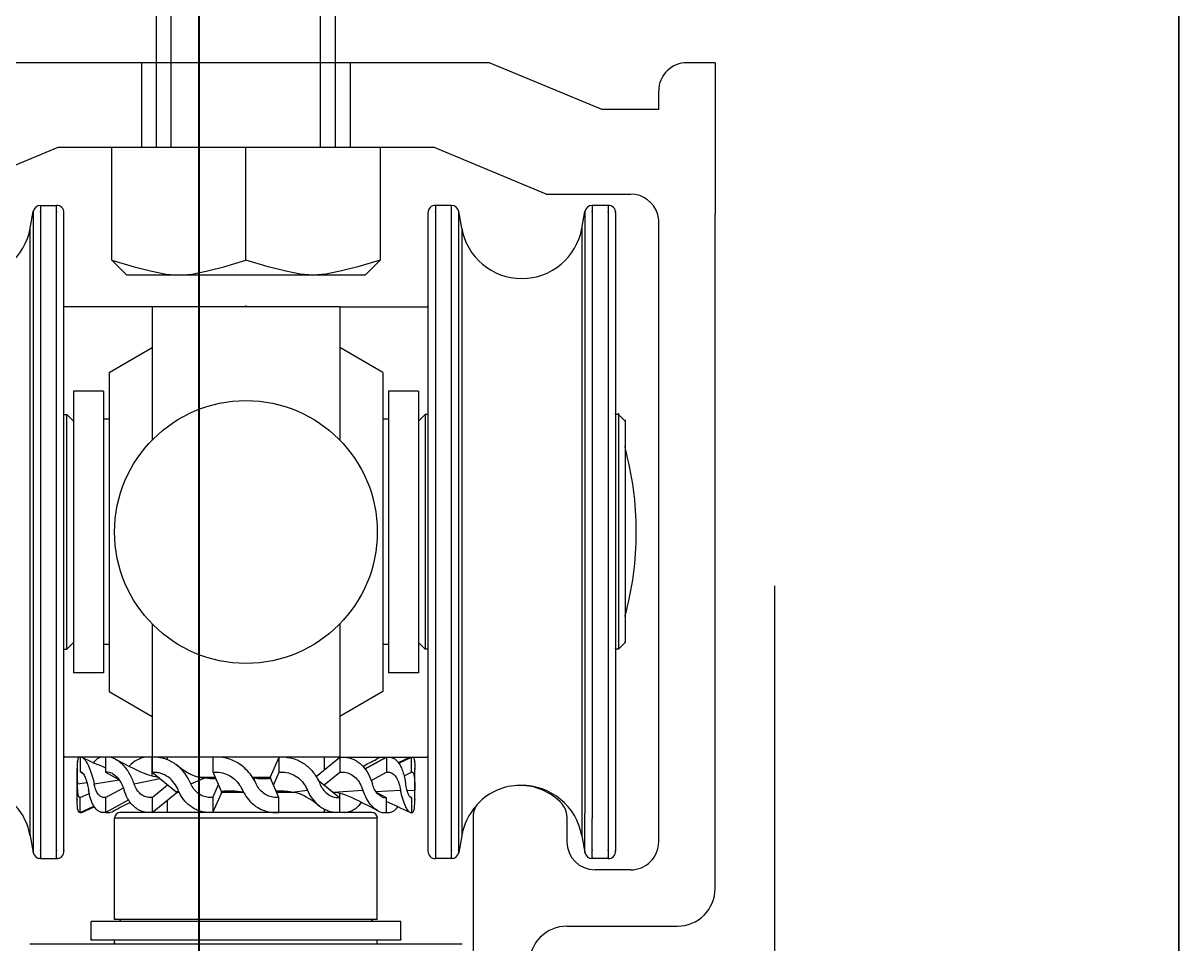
# Model space of a CAD drawing. Header units: millimetres. Extents: x 54215 to 67697, y 23496 to 56611.
# Drawn here: x 59077.95 to 59084.1, y 28725.1 to 28730 of the extents above; entities that cross this region are included whole.
import ezdxf

# ---------------------------------------------------------------- set-up
doc = ezdxf.new("R2010")
doc.units = ezdxf.units.MM
doc.linetypes.add('DASHED', pattern=[19.05, 12.7, -6.35])
doc.layers.add('- 0.25', color=43, linetype='Continuous', lineweight=25)
doc.layers.add('taş', color=253, linetype='Continuous', lineweight=40)
doc.layers.add('LEGNO', color=3, linetype='Continuous')

msp = doc.modelspace()

# ---------------------------------------------------------------- linework, layer by layer
at = {"layer": '- 0.25'}
msp.add_line((59084.104, 28733.2154), (59084.104, 28616.3788), dxfattribs=at)
msp.add_line((59084.104, 28733.2154), (59084.104, 28616.3788), dxfattribs=at)
for p, q in [((59084.104, 28616.3788), (59084.104, 28794.7154)), ((59081.9521, 28724.0094), (59081.9521, 28727.0094))]:
    msp.add_line(p, q)
at = {"layer": 'LEGNO', "linetype": 'DASHED'}
for p, q in [((59078.7394, 28729.3449), (59078.7394, 28735.1039)), ((59079.5344, 28729.3449), (59079.5344, 28735.1039)), ((59078.6606, 28729.3449), (59078.6606, 28735.0251)), ((59079.6131, 28729.3449), (59079.6131, 28735.0251))]:
    msp.add_line(p, q, dxfattribs=at)
at = {"layer": 'LEGNO'}
for p, q in [((59080.4357, 28729.7945), (59077.8381, 28729.7945)), ((59078.5813, 28729.7945), (59078.5813, 28729.3449)), ((59079.6925, 28729.7945), (59079.6925, 28729.3449)), ((59080.4357, 28729.7945), (59081.0351, 28729.5447)), ((59081.6346, 28729.7945), (59081.4847, 28729.7945)), ((59081.6346, 28729.7945), (59081.6346, 28728.9866)), ((59081.3348, 28729.5447), (59081.3348, 28729.6446)), ((59081.3348, 28729.5447), (59081.0351, 28729.5447)), ((59077.5384, 28729.0951), (59078.1378, 28729.3449)), ((59078.1378, 28729.3449), (59080.136, 28729.3449)), ((59079.1369, 28728.7429), (59079.1369, 28729.3449)), ((59080.7354, 28729.0951), (59080.136, 28729.3449)), ((59080.7354, 28729.0951), (59081.185, 28729.0951)), ((59078.043, 28729.0352), (59078.043, 28728.9866)), ((59078.043, 28729.0352), (59078.1278, 28729.0352)), ((59078.1278, 28728.9866), (59078.1278, 28729.0352)), ((59080.1459, 28729.0352), (59080.1459, 28728.9865)), ((59080.2308, 28729.0352), (59080.1459, 28729.0352)), ((59080.2308, 28728.9865), (59080.2308, 28729.0352)), ((59080.9802, 28729.0352), (59080.9802, 28728.9865)), ((59081.0651, 28729.0352), (59080.9802, 28729.0352)), ((59081.0651, 28729.0352), (59081.0651, 28728.9865)), ((59077.988, 28728.9137), (59078.0036, 28729.0022)), ((59078.0036, 28729.0022), (59078.0036, 28728.9865)), ((59078.0036, 28728.9866), (59078.0036, 28728.1025)), ((59078.043, 28728.9866), (59078.043, 28728.1181)), ((59078.1278, 28728.1181), (59078.1278, 28728.9866)), ((59078.1678, 28728.9866), (59078.1678, 28728.9952)), ((59078.1678, 28728.0993), (59078.1678, 28728.9866)), ((59080.106, 28728.9952), (59080.106, 28728.9866)), ((59080.106, 28728.9866), (59080.106, 28725.8063)), ((59080.1459, 28728.9866), (59080.1459, 28725.7713)), ((59080.2308, 28725.7713), (59080.2308, 28728.9866)), ((59080.2702, 28728.9865), (59080.2702, 28729.0022)), ((59080.2858, 28728.9139), (59080.2702, 28729.0022)), ((59080.2702, 28725.8002), (59080.2702, 28728.9866)), ((59080.9249, 28728.9115), (59080.9409, 28729.0022)), ((59080.9409, 28729.0022), (59080.9409, 28728.9865)), ((59080.9409, 28728.9866), (59080.9409, 28725.8002)), ((59080.9802, 28728.9866), (59080.9802, 28725.7713)), ((59081.0651, 28728.9866), (59081.0651, 28725.7713)), ((59081.1051, 28728.9952), (59081.1051, 28728.9866)), ((59081.1051, 28728.9866), (59081.1051, 28725.8063)), ((59081.6346, 28725.3986), (59081.6346, 28728.9866)), ((59077.988, 28728.0608), (59077.988, 28728.9139)), ((59080.2858, 28728.9139), (59080.2858, 28725.8777)), ((59080.9253, 28728.9139), (59080.9253, 28725.8777)), ((59081.3348, 28725.6484), (59081.3348, 28728.9453)), ((59078.1678, 28728.0473), (59078.1678, 28728.8853)), ((59081.1051, 28728.8853), (59081.1051, 28725.9028)), ((59078.6374, 28728.4957), (59078.1678, 28728.4957)), ((59079.6364, 28728.4957), (59078.6374, 28728.4957)), ((59078.6374, 28728.4957), (59078.6374, 28727.7863)), ((59079.6364, 28728.4957), (59080.106, 28728.4957)), ((59079.6364, 28728.4957), (59079.6364, 28727.7863)), ((59078.4076, 28728.146), (59078.6374, 28728.2787)), ((59079.8662, 28728.146), (59079.6364, 28728.2787)), ((59078.0036, 28728.1025), (59078.0036, 28725.5915)), ((59078.043, 28728.1181), (59078.043, 28725.5584)), ((59078.1278, 28725.5584), (59078.1278, 28728.1181)), ((59078.1678, 28725.5984), (59078.1678, 28728.0993)), ((59078.4076, 28728.146), (59078.4076, 28727.2968)), ((59079.8662, 28728.146), (59079.8662, 28727.2968)), ((59077.988, 28725.6798), (59077.988, 28728.0608)), ((59078.1678, 28725.7083), (59078.1678, 28728.0473)), ((59078.2178, 28728.0461), (59078.2178, 28727.2968)), ((59078.3776, 28728.0461), (59078.2178, 28728.0461)), ((59078.3776, 28728.0461), (59078.3776, 28727.2968)), ((59079.8962, 28728.0461), (59079.8962, 28727.2968)), ((59080.056, 28728.0461), (59079.8962, 28728.0461)), ((59080.056, 28728.0461), (59080.056, 28727.2968)), ((59078.1678, 28727.9212), (59078.1824, 28727.9212)), ((59078.1824, 28727.5918), (59078.1824, 28727.9212)), ((59078.2178, 28727.8859), (59078.1824, 28727.9212)), ((59080.056, 28727.8859), (59080.0914, 28727.9212)), ((59080.0914, 28727.9212), (59080.0914, 28726.7488)), ((59080.106, 28727.9212), (59080.0914, 28727.9212)), ((59081.1197, 28727.9212), (59081.1051, 28727.9212)), ((59081.1197, 28727.9212), (59081.1051, 28727.9212)), ((59081.155, 28727.8859), (59081.1197, 28727.9212)), ((59081.1197, 28727.9212), (59081.1197, 28726.7488)), ((59081.155, 28727.8859), (59081.1197, 28727.9212)), ((59078.3776, 28727.8963), (59078.3776, 28726.7708)), ((59078.4076, 28727.8963), (59078.3776, 28727.8963)), ((59079.8962, 28727.8963), (59079.8662, 28727.8963)), ((59080.056, 28727.8859), (59080.056, 28726.7798)), ((59081.155, 28727.8859), (59081.155, 28726.7798)), ((59081.155, 28727.7464), (59081.155, 28726.9023)), ((59078.1824, 28726.6724), (59078.1824, 28727.5918)), ((59078.2178, 28727.2968), (59078.2178, 28726.5475)), ((59078.3776, 28727.2968), (59078.3776, 28726.5475)), ((59078.4076, 28727.2968), (59078.4076, 28726.4476)), ((59079.8662, 28727.2968), (59079.8662, 28726.4476)), ((59079.8962, 28727.2968), (59079.8962, 28726.5475)), ((59080.056, 28727.2968), (59080.056, 28726.5475)), ((59081.155, 28726.9023), (59081.155, 28726.8472)), ((59078.6374, 28726.8074), (59078.6374, 28726.0979)), ((59079.6364, 28726.8074), (59079.6364, 28726.0979)), ((59078.3776, 28726.7708), (59078.3776, 28726.6974)), ((59080.056, 28726.7798), (59080.056, 28726.7077)), ((59080.0914, 28726.7488), (59080.0914, 28726.6724)), ((59081.1197, 28726.7488), (59081.1197, 28726.6724)), ((59081.155, 28726.7798), (59081.155, 28726.7077)), ((59078.2178, 28726.7077), (59078.1824, 28726.6724)), ((59078.4076, 28726.6974), (59078.3776, 28726.6974)), ((59079.8962, 28726.6974), (59079.8662, 28726.6974)), ((59080.056, 28726.7077), (59080.0914, 28726.6724)), ((59081.155, 28726.7077), (59081.1197, 28726.6724)), ((59078.1678, 28726.6724), (59078.1824, 28726.6724)), ((59080.106, 28726.6724), (59080.0914, 28726.6724)), ((59081.1197, 28726.6724), (59081.1051, 28726.6724)), ((59078.3776, 28726.5475), (59078.2178, 28726.5475)), ((59080.056, 28726.5475), (59079.8962, 28726.5475)), ((59078.4076, 28726.4476), (59078.6374, 28726.315)), ((59079.8662, 28726.4476), (59079.6364, 28726.315)), ((59078.6374, 28726.0979), (59078.1678, 28726.0979)), ((59078.2548, 28726.0979), (59078.2552, 28726.0978)), ((59078.2552, 28726.018), (59078.2552, 28726.0979)), ((59078.2636, 28726.098), (59078.2647, 28726.0975)), ((59078.3887, 28726.0979), (59078.3898, 28726.0974)), ((59078.3898, 28726.0979), (59078.3898, 28726.018)), ((59078.6366, 28726.0979), (59078.6374, 28726.0973)), ((59079.6364, 28726.0979), (59078.6374, 28726.0979)), ((59078.6374, 28725.9985), (59078.6374, 28726.0979)), ((59078.6381, 28726.0979), (59078.6381, 28726.018)), ((59078.7185, 28726.0857), (59078.7185, 28726.0979)), ((59078.9624, 28726.018), (59078.9624, 28726.0979)), ((59079.2663, 28725.9909), (59079.3132, 28726.0979)), ((59079.3132, 28726.018), (59079.3132, 28726.0979)), ((59079.5104, 28725.9953), (59079.6372, 28726.0979)), ((59079.5553, 28726.0317), (59079.5553, 28726.0979)), ((59079.6364, 28726.0979), (59080.106, 28726.0979)), ((59079.6372, 28726.0979), (59079.6372, 28726.018)), ((59079.7705, 28726.0362), (59079.884, 28726.0979)), ((59079.7707, 28726.036), (59079.885, 28726.0979)), ((59079.884, 28726.0979), (59079.884, 28726.0974)), ((59079.885, 28726.0979), (59079.885, 28726.018)), ((59079.9481, 28726.0697), (59080.0091, 28726.0975)), ((59079.9504, 28726.0665), (59080.0186, 28726.0979)), ((59079.9505, 28726.0664), (59080.019, 28726.0979)), ((59080.0091, 28726.0975), (59080.0101, 28726.098)), ((59080.019, 28726.018), (59080.019, 28726.0979)), ((59078.2377, 28725.8901), (59078.2377, 28726.0335)), ((59078.2552, 28726.018), (59078.2687, 28726.0118)), ((59078.3898, 28726.018), (59078.46, 28725.9799)), ((59078.6381, 28726.018), (59078.7632, 28725.9159)), ((59079.0059, 28725.9159), (59078.9624, 28726.018)), ((59079.2833, 28725.9497), (59079.3132, 28726.018)), ((59079.5539, 28725.9506), (59079.6372, 28726.018)), ((59079.8039, 28725.9741), (59079.885, 28726.018)), ((59079.9784, 28725.9993), (59080.019, 28726.018)), ((59080.0361, 28725.8901), (59080.0361, 28726.0335)), ((59078.2394, 28725.956), (59078.2904, 28725.9632)), ((59078.3285, 28725.956), (59078.4621, 28725.9769)), ((59078.5407, 28725.956), (59078.6784, 28725.9852)), ((59078.6366, 28725.8839), (59078.7199, 28725.9513)), ((59078.8436, 28725.956), (59078.9175, 28725.9878)), ((59078.8961, 28725.9909), (59078.9175, 28725.9878)), ((59078.974, 28725.9909), (59078.8961, 28725.9909)), ((59078.9605, 28725.8839), (59078.9905, 28725.9522)), ((59079.2685, 28725.9909), (59079.1719, 28725.9909)), ((59079.1736, 28725.9883), (59079.1777, 28725.9878)), ((59079.1912, 28725.956), (59079.1777, 28725.9878)), ((59079.1912, 28725.956), (59079.1902, 28725.9581)), ((59079.3114, 28725.8839), (59079.2679, 28725.986)), ((59079.2685, 28725.9845), (59079.2685, 28725.9909)), ((59079.5203, 28725.978), (59079.6356, 28725.8839)), ((59078.2548, 28725.8839), (59078.3025, 28725.9058)), ((59078.2548, 28725.804), (59078.2548, 28725.8839)), ((59078.3887, 28725.8839), (59078.4839, 28725.9354)), ((59078.3887, 28725.8839), (59078.3887, 28725.804)), ((59078.6366, 28725.804), (59078.7688, 28725.911)), ((59078.6366, 28725.8839), (59078.6366, 28725.804)), ((59078.7627, 28725.9164), (59078.7627, 28725.911)), ((59078.7812, 28725.911), (59078.7627, 28725.911)), ((59078.7632, 28725.9159), (59078.7782, 28725.9173)), ((59078.9605, 28725.804), (59079.0075, 28725.911)), ((59078.9605, 28725.8839), (59078.9605, 28725.804)), ((59079.0053, 28725.9174), (59079.0053, 28725.911)), ((59079.1242, 28725.911), (59079.0053, 28725.911)), ((59079.123, 28725.9121), (59079.1184, 28725.9229)), ((59079.123, 28725.9121), (59079.1237, 28725.912)), ((59079.3886, 28725.911), (59079.2998, 28725.911)), ((59079.3114, 28725.804), (59079.3114, 28725.8839)), ((59079.3816, 28725.9121), (59079.4639, 28725.9229)), ((59079.3816, 28725.9121), (59079.3886, 28725.911)), ((59079.6005, 28725.9126), (59079.6029, 28725.9121)), ((59079.6083, 28725.911), (59079.6025, 28725.911)), ((59079.6029, 28725.9121), (59079.7595, 28725.9229)), ((59079.6029, 28725.9121), (59079.6083, 28725.911)), ((59079.6356, 28725.8839), (59079.6356, 28725.804)), ((59079.6364, 28725.804), (59079.6364, 28725.9052)), ((59079.8285, 28725.916), (59079.9604, 28725.9229)), ((59079.8308, 28725.9128), (59079.884, 28725.8839)), ((59079.884, 28725.8839), (59079.884, 28725.804)), ((59079.9943, 28725.9209), (59080.0359, 28725.9229)), ((59080.0085, 28725.8885), (59080.0186, 28725.8839)), ((59080.0186, 28725.8839), (59080.0186, 28725.804)), ((59080.0361, 28725.8901), (59080.0359, 28725.9229)), ((59081.1051, 28725.9028), (59081.1051, 28725.7083)), ((59078.2548, 28725.804), (59078.3274, 28725.8374)), ((59078.2552, 28725.804), (59078.3275, 28725.8373)), ((59078.2631, 28725.8043), (59078.3293, 28725.8345)), ((59078.3887, 28725.804), (59078.5118, 28725.8706)), ((59078.3898, 28725.804), (59078.5119, 28725.8704)), ((59078.7185, 28725.804), (59078.7185, 28725.8702)), ((59079.5553, 28725.804), (59079.5553, 28725.8199)), ((59080.2858, 28725.8777), (59080.2858, 28725.6798)), ((59080.9253, 28725.8777), (59080.9253, 28725.6798)), ((59079.4722, 28725.774), (59078.4375, 28725.774)), ((59078.4375, 28725.2345), (59078.4375, 28725.774)), ((59079.4578, 28725.804), (59078.4675, 28725.804)), ((59079.8063, 28725.804), (59079.4578, 28725.804)), ((59079.8362, 28725.774), (59079.4722, 28725.774)), ((59079.6364, 28725.8046), (59079.6372, 28725.804)), ((59079.8362, 28725.2345), (59079.8362, 28725.774)), ((59079.884, 28725.8045), (59079.885, 28725.804)), ((59080.0186, 28725.8041), (59080.019, 28725.804)), ((59080.106, 28725.8063), (59080.106, 28725.5984)), ((59080.1459, 28725.7713), (59080.1459, 28725.5584)), ((59080.2308, 28725.5584), (59080.2308, 28725.7713)), ((59080.2702, 28725.5915), (59080.2702, 28725.8002)), ((59080.3458, 28725.783), (59080.3458, 28724.5347)), ((59080.8453, 28725.783), (59080.8453, 28725.6484)), ((59080.9409, 28725.5915), (59080.9409, 28725.8002)), ((59080.9802, 28725.5584), (59080.9802, 28725.7713)), ((59081.0651, 28725.7713), (59081.0651, 28725.5584)), ((59081.1051, 28725.8063), (59081.1051, 28725.5984)), ((59077.988, 28725.6798), (59078.0036, 28725.5915)), ((59080.2858, 28725.6798), (59080.2702, 28725.5915)), ((59080.2858, 28725.6798), (59080.2702, 28725.5915)), ((59080.9253, 28725.6798), (59080.9409, 28725.5915)), ((59078.043, 28725.5584), (59078.1278, 28725.5584)), ((59080.2308, 28725.5584), (59080.1459, 28725.5584)), ((59081.0651, 28725.5584), (59080.9802, 28725.5584)), ((59081.185, 28725.4985), (59080.9952, 28725.4985)), ((59079.9611, 28725.2245), (59078.3127, 28725.2245)), ((59078.3127, 28725.1246), (59078.3127, 28725.2245)), ((59079.4722, 28725.2345), (59078.4375, 28725.2345)), ((59078.4675, 28725.2245), (59078.4675, 28725.2345)), ((59079.8362, 28725.2345), (59079.4722, 28725.2345)), ((59079.8063, 28725.2245), (59079.8063, 28725.2345)), ((59079.9611, 28725.1246), (59079.9611, 28725.2245)), ((59080.8453, 28725.1988), (59081.4347, 28725.1988)), ((59077.9856, 28725.1046), (59080.2882, 28725.1046)), ((59079.9611, 28725.1246), (59078.3127, 28725.1246)), ((59079.4722, 28725.1246), (59078.4375, 28725.1246)), ((59078.4375, 28725.1046), (59078.4375, 28725.1246)), ((59079.8362, 28725.1246), (59079.4722, 28725.1246)), ((59079.8362, 28725.1046), (59079.8362, 28725.1246))]:
    msp.add_line(p, q, dxfattribs=at)
msp.add_lwpolyline([(59079.7719, 28728.6642), (59078.5019, 28728.6642), (59078.4232, 28728.7429), (59078.4232, 28729.3449), (59079.8506, 28729.3449), (59079.8506, 28728.7429)], close=True, dxfattribs=at)
for points in [[(59078.4232, 28728.7429), (59078.5416, 28728.7085), (59078.635, 28728.684), (59078.7117, 28728.6692), (59078.78, 28728.6643), (59078.8483, 28728.6692), (59078.925, 28728.684), (59079.0184, 28728.7085), (59079.1369, 28728.7429)], [(59079.8506, 28728.7429), (59079.7321, 28728.7085), (59079.6387, 28728.684), (59079.5621, 28728.6692), (59079.4938, 28728.6643), (59079.4255, 28728.6692), (59079.3488, 28728.684), (59079.2554, 28728.7085), (59079.1369, 28728.7429)], [(59078.2481, 28726.0979), (59078.2464, 28726.0965), (59078.2457, 28726.0957), (59078.2449, 28726.0946), (59078.2436, 28726.0922), (59078.2419, 28726.0874), (59078.2411, 28726.0843), (59078.2405, 28726.0812), (59078.2394, 28726.0738), (59078.2386, 28726.0653), (59078.2381, 28726.0557), (59078.2378, 28726.0394), (59078.2377, 28726.0335)], [(59078.2647, 28726.0975), (59078.2672, 28726.0962), (59078.2698, 28726.0943), (59078.2726, 28726.0919), (59078.2752, 28726.0893), (59078.2781, 28726.0859), (59078.2808, 28726.0824), (59078.2838, 28726.0781), (59078.2866, 28726.0737), (59078.2897, 28726.0686), (59078.2925, 28726.0635), (59078.2984, 28726.0516), (59078.3042, 28726.0384), (59078.3098, 28726.0239), (59078.3151, 28726.0083), (59078.32, 28725.9917), (59078.3245, 28725.9742), (59078.3285, 28725.956)], [(59078.4425, 28726.0875), (59078.4474, 28726.0847), (59078.4523, 28726.0817), (59078.4573, 28726.0783), (59078.4621, 28726.0747), (59078.467, 28726.0707), (59078.4717, 28726.0666), (59078.4765, 28726.0621), (59078.4811, 28726.0575), (59078.4857, 28726.0525), (59078.4902, 28726.0474), (59078.4946, 28726.042), (59078.4989, 28726.0364), (59078.5031, 28726.0306), (59078.5072, 28726.0247), (59078.5112, 28726.0185), (59078.515, 28726.0122), (59078.5187, 28726.0056), (59078.5223, 28725.999), (59078.529, 28725.9852), (59078.5322, 28725.978), (59078.5352, 28725.9708), (59078.5407, 28725.956)], [(59078.4425, 28726.0875), (59078.4828, 28726.0663), (59078.5138, 28726.0505), (59078.5399, 28726.0376), (59078.5575, 28726.0293), (59078.5757, 28726.0211), (59078.5947, 28726.0131), (59078.6066, 28726.0085), (59078.6185, 28726.0043), (59078.6306, 28726.0004), (59078.6423, 28725.9972), (59078.6533, 28725.9947), (59078.6644, 28725.9928), (59078.6699, 28725.9921)], [(59078.6706, 28726.098), (59078.6775, 28726.0971), (59078.6845, 28726.0959), (59078.6915, 28726.0944), (59078.6984, 28726.0926), (59078.7054, 28726.0905), (59078.7123, 28726.0881), (59078.7192, 28726.0854), (59078.726, 28726.0824), (59078.7327, 28726.0791), (59078.7394, 28726.0755), (59078.746, 28726.0717), (59078.7524, 28726.0676), (59078.7588, 28726.0632), (59078.765, 28726.0586)], [(59079.1369, 28726.0335), (59079.1288, 28726.041), (59079.1204, 28726.0482), (59079.1116, 28726.055), (59079.1026, 28726.0613), (59079.0932, 28726.0673), (59079.0836, 28726.0727), (59079.0738, 28726.0777), (59079.0638, 28726.0822), (59079.0536, 28726.0862), (59079.0432, 28726.0896), (59079.0327, 28726.0925), (59079.0221, 28726.0949), (59079.0114, 28726.0967), (59079.0007, 28726.098)], [(59079.3513, 28726.0979), (59079.3587, 28726.0971), (59079.366, 28726.096), (59079.3734, 28726.0946), (59079.3806, 28726.093), (59079.3878, 28726.0911), (59079.3949, 28726.0889), (59079.402, 28726.0864), (59079.4089, 28726.0837), (59079.4157, 28726.0807), (59079.4225, 28726.0774), (59079.4291, 28726.0739), (59079.4355, 28726.0702), (59079.4418, 28726.0662), (59079.448, 28726.062), (59079.4541, 28726.0576), (59079.46, 28726.053), (59079.4657, 28726.0482), (59079.4712, 28726.0431), (59079.4766, 28726.0379), (59079.4819, 28726.0325), (59079.4869, 28726.0269), (59079.4918, 28726.0212), (59079.4965, 28726.0153), (59079.5011, 28726.0092), (59079.5054, 28726.003), (59079.5096, 28725.9967), (59079.5135, 28725.9902), (59079.5173, 28725.9836), (59079.5209, 28725.9768), (59079.5243, 28725.97), (59079.5275, 28725.963), (59079.5305, 28725.956)], [(59079.6372, 28726.0979), (59079.6454, 28726.0986), (59079.6495, 28726.0988), (59079.6556, 28726.0988), (59079.6617, 28726.0986), (59079.6678, 28726.0981), (59079.6738, 28726.0973), (59079.6797, 28726.0963), (59079.6856, 28726.0951), (59079.6914, 28726.0935), (59079.6972, 28726.0917), (59079.7029, 28726.0897), (59079.7084, 28726.0874), (59079.7139, 28726.0848), (59079.7193, 28726.082), (59079.7246, 28726.0789), (59079.7297, 28726.0756), (59079.7348, 28726.0721), (59079.7397, 28726.0684), (59079.7446, 28726.0644), (59079.7492, 28726.0602), (59079.7538, 28726.0558), (59079.7582, 28726.0512), (59079.7625, 28726.0464), (59079.7666, 28726.0414), (59079.7706, 28726.0363), (59079.7745, 28726.031), (59079.7782, 28726.0254), (59079.7818, 28726.0198), (59079.7853, 28726.014), (59079.7886, 28726.0081), (59079.7948, 28725.9958), (59079.8004, 28725.9829), (59079.8055, 28725.9697), (59079.8099, 28725.956)], [(59079.885, 28726.0979), (59079.8919, 28726.0987), (59079.8953, 28726.0988), (59079.9003, 28726.0987), (59079.9053, 28726.098), (59079.9102, 28726.097), (59079.915, 28726.0956), (59079.9196, 28726.0937), (59079.9241, 28726.0915), (59079.9286, 28726.0887), (59079.9328, 28726.0857), (59079.937, 28726.0821), (59079.9409, 28726.0783), (59079.9448, 28726.0739), (59079.9484, 28726.0694), (59079.952, 28726.0643), (59079.9553, 28726.059), (59079.9585, 28726.0533), (59079.9615, 28726.0474), (59079.9645, 28726.041), (59079.9672, 28726.0345), (59079.9698, 28726.0276), (59079.9722, 28726.0206), (59079.9746, 28726.0131), (59079.9767, 28726.0056), (59079.9806, 28725.9898), (59079.984, 28725.9733), (59079.9869, 28725.956)], [(59080.0257, 28726.0979), (59080.0281, 28726.0957), (59080.0292, 28726.094), (59080.0301, 28726.0922), (59080.0311, 28726.0898), (59080.0319, 28726.0874), (59080.0333, 28726.0812), (59080.0343, 28726.0738), (59080.0351, 28726.0653), (59080.0357, 28726.0557), (59080.036, 28726.0394), (59080.0361, 28726.0335)], [(59078.2615, 28726.0178), (59078.2641, 28726.0163), (59078.2667, 28726.014), (59078.2694, 28726.0109), (59078.2722, 28726.007), (59078.275, 28726.0024), (59078.2778, 28725.997), (59078.2806, 28725.991), (59078.2833, 28725.9843), (59078.286, 28725.977), (59078.2886, 28725.9691), (59078.2911, 28725.9608), (59078.2934, 28725.9519), (59078.2955, 28725.9426), (59078.2984, 28725.9279), (59078.2993, 28725.9229)], [(59078.4254, 28726.0112), (59078.4318, 28726.0073), (59078.4382, 28726.0027), (59078.4444, 28725.9974), (59078.4504, 28725.9914), (59078.4562, 28725.9847), (59078.4618, 28725.9774), (59078.4671, 28725.9695), (59078.472, 28725.961), (59078.4767, 28725.9521), (59078.4809, 28725.9427), (59078.4848, 28725.933), (59078.4882, 28725.9229)], [(59078.6381, 28726.018), (59078.6446, 28726.0185), (59078.6479, 28726.0186), (59078.6528, 28726.0186), (59078.6578, 28726.0183), (59078.6628, 28726.0179), (59078.6677, 28726.0172), (59078.6727, 28726.0162), (59078.6776, 28726.0151), (59078.6826, 28726.0137), (59078.6875, 28726.0121), (59078.6924, 28726.0102), (59078.6972, 28726.0082), (59078.702, 28726.0059), (59078.7067, 28726.0034), (59078.7114, 28726.0007), (59078.716, 28725.9978), (59078.7204, 28725.9947), (59078.7248, 28725.9914)], [(59078.7649, 28726.0587), (59078.7807, 28726.0468), (59078.7968, 28726.0353), (59078.8111, 28726.0256), (59078.8248, 28726.0172), (59078.8352, 28726.0113), (59078.8443, 28726.0066), (59078.8535, 28726.0024), (59078.8635, 28725.9984), (59078.8685, 28725.9967), (59078.8736, 28725.9952), (59078.8787, 28725.9939), (59078.8839, 28725.9928), (59078.8891, 28725.9919), (59078.8943, 28725.9913), (59078.9012, 28725.9909), (59078.9035, 28725.9909)], [(59078.9624, 28726.018), (59078.9691, 28726.0185), (59078.9724, 28726.0186), (59078.9774, 28726.0186), (59078.9824, 28726.0185), (59078.9924, 28726.0177), (59079.0024, 28726.0163), (59079.0123, 28726.0142), (59079.0221, 28726.0113), (59079.0317, 28726.0078), (59079.0411, 28726.0037), (59079.0502, 28725.9989), (59079.059, 28725.9935), (59079.0674, 28725.9875), (59079.0754, 28725.981), (59079.083, 28725.9739), (59079.0902, 28725.9664), (59079.0969, 28725.9585), (59079.1031, 28725.9501), (59079.1087, 28725.9413), (59079.1139, 28725.9323), (59079.1184, 28725.9229)], [(59079.3132, 28726.018), (59079.3199, 28726.0185), (59079.3232, 28726.0186), (59079.3282, 28726.0186), (59079.3331, 28726.0185), (59079.343, 28726.0177), (59079.3529, 28726.0163), (59079.3626, 28726.0142), (59079.3721, 28726.0113), (59079.3814, 28726.0078), (59079.3905, 28726.0037), (59079.3993, 28725.9989), (59079.4077, 28725.9935), (59079.4157, 28725.9875), (59079.4234, 28725.981), (59079.4306, 28725.9739), (59079.4374, 28725.9664), (59079.4437, 28725.9585), (59079.4495, 28725.9501), (59079.4548, 28725.9413), (59079.4596, 28725.9323), (59079.4639, 28725.9229)], [(59079.6372, 28726.018), (59079.6428, 28726.0185), (59079.6456, 28726.0186), (59079.6498, 28726.0186), (59079.654, 28726.0185), (59079.6623, 28726.0177), (59079.6705, 28726.0163), (59079.6785, 28726.0142), (59079.6863, 28726.0113), (59079.6939, 28726.0078), (59079.7013, 28726.0037), (59079.7084, 28725.9989), (59079.7152, 28725.9935), (59079.7216, 28725.9875), (59079.7277, 28725.981), (59079.7335, 28725.9739), (59079.7388, 28725.9664), (59079.7438, 28725.9585), (59079.7483, 28725.9501), (59079.7525, 28725.9413), (59079.7562, 28725.9323), (59079.7595, 28725.9229)], [(59079.885, 28726.018), (59079.8888, 28726.0185), (59079.8906, 28726.0186), (59079.8934, 28726.0186), (59079.8961, 28726.0185), (59079.9015, 28726.0177), (59079.9068, 28726.0163), (59079.9119, 28726.0142), (59079.9169, 28726.0113), (59079.9217, 28726.0078), (59079.9262, 28726.0037), (59079.9306, 28725.9989), (59079.9347, 28725.9935), (59079.9385, 28725.9875), (59079.9421, 28725.981), (59079.9455, 28725.9739), (59079.9486, 28725.9664), (59079.9515, 28725.9585), (59079.9541, 28725.9501), (59079.9564, 28725.9413), (59079.9585, 28725.9323), (59079.9604, 28725.9229)], [(59080.019, 28726.018), (59080.0202, 28726.0185), (59080.0209, 28726.0186), (59080.0227, 28726.0185), (59080.0244, 28726.0177), (59080.0259, 28726.0163), (59080.0274, 28726.0142), (59080.0287, 28726.0113), (59080.0299, 28726.0078), (59080.0309, 28726.0037), (59080.0319, 28725.9989), (59080.0327, 28725.9935), (59080.0334, 28725.9875), (59080.0344, 28725.9739), (59080.0352, 28725.9585), (59080.0356, 28725.9413), (59080.0359, 28725.9229)], [(59078.2548, 28725.8839), (59078.2533, 28725.8834), (59078.2519, 28725.8835), (59078.2506, 28725.884), (59078.2493, 28725.8851), (59078.2481, 28725.8867), (59078.247, 28725.8888), (59078.2459, 28725.8914), (59078.245, 28725.8945), (59078.2441, 28725.8981), (59078.2433, 28725.9022), (59078.242, 28725.9116), (59078.241, 28725.9227), (59078.2402, 28725.9352), (59078.2394, 28725.956)], [(59078.3887, 28725.8839), (59078.3844, 28725.8834), (59078.3802, 28725.8835), (59078.376, 28725.884), (59078.3719, 28725.8851), (59078.3678, 28725.8867), (59078.3639, 28725.8888), (59078.3602, 28725.8914), (59078.3565, 28725.8945), (59078.353, 28725.8981), (59078.3497, 28725.9022), (59078.3466, 28725.9067), (59078.3436, 28725.9116), (59078.3409, 28725.917), (59078.3383, 28725.9227), (59078.3359, 28725.9288), (59078.3338, 28725.9352), (59078.3318, 28725.9419), (59078.3292, 28725.9524), (59078.3285, 28725.956)], [(59078.6366, 28725.8839), (59078.6301, 28725.8834), (59078.6236, 28725.8835), (59078.6172, 28725.884), (59078.6109, 28725.8851), (59078.6047, 28725.8867), (59078.5986, 28725.8888), (59078.5926, 28725.8914), (59078.5869, 28725.8945), (59078.5813, 28725.8981), (59078.576, 28725.9022), (59078.5709, 28725.9067), (59078.566, 28725.9116), (59078.5615, 28725.917), (59078.5572, 28725.9227), (59078.5533, 28725.9288), (59078.5496, 28725.9352), (59078.5463, 28725.9419), (59078.5433, 28725.9488), (59078.5407, 28725.956)], [(59078.9605, 28725.8839), (59078.9529, 28725.8834), (59078.9452, 28725.8835), (59078.9376, 28725.884), (59078.93, 28725.8851), (59078.9225, 28725.8867), (59078.9152, 28725.8888), (59078.908, 28725.8914), (59078.9009, 28725.8945), (59078.8941, 28725.8981), (59078.8876, 28725.9022), (59078.8813, 28725.9067), (59078.8753, 28725.9116), (59078.8697, 28725.917), (59078.8644, 28725.9227), (59078.8595, 28725.9288), (59078.8549, 28725.9352), (59078.8507, 28725.9419), (59078.847, 28725.9488), (59078.8436, 28725.956)], [(59079.3114, 28725.8839), (59079.3037, 28725.8834), (59079.296, 28725.8835), (59079.2883, 28725.884), (59079.2806, 28725.8851), (59079.273, 28725.8867), (59079.2655, 28725.8888), (59079.2581, 28725.8914), (59079.2509, 28725.8945), (59079.2439, 28725.8981), (59079.2372, 28725.9022), (59079.2307, 28725.9067), (59079.2245, 28725.9116), (59079.2186, 28725.917), (59079.2131, 28725.9227), (59079.2079, 28725.9288), (59079.2031, 28725.9352), (59079.1987, 28725.9419), (59079.1947, 28725.9488), (59079.1912, 28725.956)], [(59079.8566, 28725.8891), (59079.8518, 28725.892), (59079.8471, 28725.8954), (59079.8424, 28725.8994), (59079.8379, 28725.904), (59079.8336, 28725.909), (59079.8295, 28725.9146), (59079.8256, 28725.9206), (59079.8219, 28725.9269), (59079.8185, 28725.9337), (59079.8153, 28725.9409), (59079.8125, 28725.9483), (59079.8099, 28725.956)], [(59080.0138, 28725.884), (59080.0119, 28725.8852), (59080.0099, 28725.8869), (59080.008, 28725.8892), (59080.006, 28725.8921), (59080.004, 28725.8956), (59080.002, 28725.8996), (59080, 28725.9041), (59079.998, 28725.9092), (59079.9962, 28725.9147), (59079.9943, 28725.9207), (59079.9926, 28725.9271), (59079.991, 28725.9338), (59079.9895, 28725.9409), (59079.9875, 28725.9521), (59079.9869, 28725.956)], [(59078.2548, 28725.804), (59078.2532, 28725.8034), (59078.2523, 28725.8032), (59078.2511, 28725.8032), (59078.25, 28725.8035), (59078.2489, 28725.804), (59078.2479, 28725.8047), (59078.2468, 28725.8058), (59078.246, 28725.8069), (59078.2451, 28725.8085), (59078.2443, 28725.8102), (59078.2428, 28725.8144), (59078.2416, 28725.8196), (59078.2405, 28725.8256), (59078.2397, 28725.8326), (59078.239, 28725.8404), (59078.2385, 28725.849), (59078.2381, 28725.8583), (59078.2378, 28725.8789), (59078.2377, 28725.8901)], [(59078.3887, 28725.804), (59078.3842, 28725.8034), (59078.3819, 28725.8033), (59078.3785, 28725.8032), (59078.3751, 28725.8034), (59078.3718, 28725.8038), (59078.3685, 28725.8044), (59078.3652, 28725.8052), (59078.3621, 28725.8063), (59078.3589, 28725.8075), (59078.3558, 28725.809), (59078.3528, 28725.8107), (59078.3499, 28725.8126), (59078.3469, 28725.8147), (59078.3441, 28725.817), (59078.3414, 28725.8196), (59078.3387, 28725.8223), (59078.3336, 28725.8283), (59078.3288, 28725.8351), (59078.3242, 28725.8426), (59078.32, 28725.8508), (59078.3162, 28725.8596), (59078.3126, 28725.869), (59078.3093, 28725.8789), (59078.3064, 28725.8893), (59078.3037, 28725.9001), (59078.3014, 28725.9113), (59078.2993, 28725.9229)], [(59078.6366, 28725.804), (59078.6296, 28725.8034), (59078.6262, 28725.8033), (59078.621, 28725.8032), (59078.6159, 28725.8034), (59078.6108, 28725.8038), (59078.6057, 28725.8044), (59078.6006, 28725.8052), (59078.5956, 28725.8063), (59078.5907, 28725.8075), (59078.5858, 28725.809), (59078.5809, 28725.8107), (59078.5762, 28725.8126), (59078.5715, 28725.8147), (59078.5669, 28725.817), (59078.5623, 28725.8196), (59078.5579, 28725.8223), (59078.5536, 28725.8252), (59078.5493, 28725.8283), (59078.5452, 28725.8316), (59078.5411, 28725.8351), (59078.5372, 28725.8388), (59078.5334, 28725.8426), (59078.526, 28725.8508), (59078.5192, 28725.8596), (59078.5128, 28725.869), (59078.5069, 28725.8789), (59078.5015, 28725.8893), (59078.4965, 28725.9001), (59078.4921, 28725.9113), (59078.4882, 28725.9229)], [(59078.9605, 28725.804), (59078.9524, 28725.8034), (59078.9483, 28725.8033), (59078.9421, 28725.8032), (59078.936, 28725.8034), (59078.9298, 28725.8038), (59078.9237, 28725.8044), (59078.9176, 28725.8052), (59078.9116, 28725.8063), (59078.9056, 28725.8075), (59078.8996, 28725.809), (59078.8937, 28725.8107), (59078.8878, 28725.8126), (59078.8821, 28725.8147), (59078.8764, 28725.817), (59078.8708, 28725.8195), (59078.8653, 28725.8223), (59078.8598, 28725.8252), (59078.8545, 28725.8283), (59078.8493, 28725.8316), (59078.8442, 28725.8351), (59078.8392, 28725.8388), (59078.8344, 28725.8426), (59078.8296, 28725.8466), (59078.825, 28725.8508), (59078.8206, 28725.8551), (59078.8163, 28725.8596), (59078.8121, 28725.8642), (59078.808, 28725.869), (59078.8004, 28725.8789), (59078.7933, 28725.8893), (59078.7868, 28725.9001), (59078.781, 28725.9113), (59078.7758, 28725.9229)], [(59079.1369, 28725.89), (59079.1433, 28725.8812), (59079.1501, 28725.8727), (59079.1573, 28725.8645), (59079.165, 28725.8568), (59079.173, 28725.8495), (59079.1815, 28725.8426), (59079.1902, 28725.8362), (59079.1993, 28725.8303), (59079.2087, 28725.825), (59079.2184, 28725.8201), (59079.2283, 28725.8159), (59079.2384, 28725.8123), (59079.2486, 28725.8092), (59079.259, 28725.8068), (59079.2695, 28725.805), (59079.28, 28725.8038), (59079.2905, 28725.8033), (59079.301, 28725.8033), (59079.3114, 28725.804)], [(59079.5286, 28725.837), (59079.5124, 28725.8494), (59079.4957, 28725.8615), (59079.4796, 28725.8726), (59079.4697, 28725.8789), (59079.4576, 28725.8862), (59079.4504, 28725.8902), (59079.443, 28725.894), (59079.4356, 28725.8976), (59079.4294, 28725.9003), (59079.4232, 28725.9027), (59079.4169, 28725.9049), (59079.4104, 28725.9068), (59079.403, 28725.9086), (59079.3955, 28725.9099), (59079.3879, 28725.9107), (59079.3801, 28725.911)], [(59079.8398, 28725.8126), (59079.7963, 28725.8355), (59079.7634, 28725.8524), (59079.7399, 28725.8641), (59079.7158, 28725.8755), (59079.6992, 28725.8829), (59079.6814, 28725.8904), (59079.672, 28725.894), (59079.6626, 28725.8974), (59079.6531, 28725.9005), (59079.6433, 28725.9034), (59079.6336, 28725.9059), (59079.6238, 28725.908), (59079.6145, 28725.9094), (59079.6029, 28725.9106)], [(59079.8398, 28725.8126), (59079.8317, 28725.8174), (59079.8276, 28725.8202), (59079.8236, 28725.8232), (59079.8196, 28725.8265), (59079.8157, 28725.83), (59079.8118, 28725.8337), (59079.808, 28725.8375), (59079.8006, 28725.846), (59079.7935, 28725.8551), (59079.7867, 28725.865), (59079.7803, 28725.8755), (59079.7744, 28725.8866), (59079.7689, 28725.8983), (59079.7639, 28725.9104), (59079.7595, 28725.9229)], [(59080.0107, 28725.8043), (59080.0074, 28725.8062), (59080.004, 28725.8092), (59080.0004, 28725.8131), (59079.9968, 28725.818), (59079.9931, 28725.8239), (59079.9893, 28725.8306), (59079.9856, 28725.8382), (59079.9819, 28725.8466), (59079.9784, 28725.8557), (59079.9749, 28725.8655), (59079.9716, 28725.876), (59079.9684, 28725.887), (59079.9655, 28725.8985), (59079.9628, 28725.9105), (59079.9604, 28725.9229)], [(59080.019, 28725.804), (59080.0202, 28725.8035), (59080.0215, 28725.8032), (59080.0226, 28725.8032), (59080.0238, 28725.8035), (59080.0249, 28725.804), (59080.0259, 28725.8047), (59080.0269, 28725.8058), (59080.0278, 28725.8069), (59080.0287, 28725.8085), (59080.0295, 28725.8102), (59080.031, 28725.8144), (59080.0322, 28725.8196), (59080.0333, 28725.8256), (59080.0341, 28725.8326), (59080.0348, 28725.8404), (59080.0353, 28725.849), (59080.0357, 28725.8583), (59080.036, 28725.8789), (59080.0361, 28725.8901)], [(59079.6356, 28725.804), (59079.6277, 28725.8034), (59079.6237, 28725.8032), (59079.6176, 28725.8033), (59079.6115, 28725.8036), (59079.6054, 28725.8042), (59079.5993, 28725.8051), (59079.5932, 28725.8062), (59079.5871, 28725.8077), (59079.5809, 28725.8094), (59079.5749, 28725.8114), (59079.5688, 28725.8137), (59079.5629, 28725.8162), (59079.5569, 28725.8191), (59079.5511, 28725.8222), (59079.5453, 28725.8255), (59079.5397, 28725.8291), (59079.5341, 28725.8329), (59079.5286, 28725.837)], [(59079.6648, 28725.804), (59079.6704, 28725.8047), (59079.6761, 28725.8058), (59079.6817, 28725.8071), (59079.6872, 28725.8087), (59079.6926, 28725.8106), (59079.698, 28725.8127), (59079.7032, 28725.8151), (59079.7084, 28725.8178), (59079.7134, 28725.8207), (59079.7183, 28725.8239), (59079.7232, 28725.8273), (59079.7278, 28725.831), (59079.7324, 28725.8349), (59079.7368, 28725.839), (59079.7411, 28725.8433), (59079.7452, 28725.8479), (59079.7493, 28725.8526), (59079.7531, 28725.8576)], [(59079.885, 28725.804), (59079.8888, 28725.8035), (59079.8926, 28725.8032), (59079.8963, 28725.8033), (59079.9, 28725.8035), (59079.9037, 28725.8041), (59079.9073, 28725.8049), (59079.9108, 28725.8059), (59079.9143, 28725.8072), (59079.9177, 28725.8088), (59079.921, 28725.8107), (59079.9243, 28725.8128), (59079.9274, 28725.8151), (59079.9305, 28725.8178), (59079.9335, 28725.8206), (59079.9364, 28725.8238), (59079.9392, 28725.8271), (59079.9411, 28725.8295), (59079.9446, 28725.8344)]]:
    msp.add_lwpolyline(points, dxfattribs=at)
msp.add_circle((59079.1369, 28727.2968), 0.6993, dxfattribs=at)
for centre, radius, start, end in [((59081.4847, 28729.6446), 0.1499, 90, 180.00001), ((59081.185, 28728.9453), 0.1499, 15.99985, 90), ((59078.043, 28728.9952), 0.04, 90, 169.99999), ((59078.1278, 28728.9952), 0.04, 0.00001, 89.99999), ((59080.1459, 28728.9952), 0.04, 90, 180.00001), ((59080.2308, 28728.9952), 0.04, 10, 90), ((59080.9802, 28728.9952), 0.04, 90, 169.99999), ((59081.0651, 28728.9952), 0.04, 0.00001, 89.99999), ((59081.185, 28728.9453), 0.1499, 0.00001, 15.99984), ((59077.6683, 28728.9703), 0.3247, 190, 350.00001), ((59080.6055, 28728.9703), 0.3247, 190, 350.00001), ((59080.6055, 28728.9703), 0.3247, 190, 350.00001), ((59079.4991, 28727.2968), 1.7159, 0.00001, 15.18928), ((59079.4991, 28727.2968), 1.7159, 0.00001, 15.18928), ((59079.4991, 28727.2968), 1.7159, 344.81071, 0.00001), ((59079.4991, 28727.2968), 1.7159, 344.81071, 0.00001), ((59082.9286, 28736.2331), 11.1572, 245.29081, 245.99574), ((59078.1643, 28729.209), 3.5387, 296.78915, 298.10404), ((59079.8772, 28726.0037), 0.0955, 99.3812, 118.7063), ((59081.1338, 28726.0584), 2.8962, 180.4939, 182.02666), ((59078.2581, 28726.0113), 0.00737, 62.43124, 113.36401), ((59078.3974, 28725.9624), 0.0562, 60.13127, 97.80504), ((59078.6047, 28725.8547), 0.2595, 22.97823, 51.81305), ((59078.9569, 28725.8495), 0.2574, 24.96416, 45.61765), ((59078.6194, 28725.8599), 0.1686, 21.91919, 51.25458), ((59078.9674, 28726.3219), 0.3378, 261.50669, 271.60643), ((59079.2301, 28726.3585), 0.3744, 261.9527, 275.7949), ((59079.6484, 28726.0028), 0.1268, 201.67577, 230.99894), ((59080.5955, 28725.6434), 0.3047, 42.97028, 137.02971), ((59080.6055, 28725.6234), 0.3247, 10, 90.90274), ((59079.0497, 28725.4693), 0.4488, 80.5994, 95.60594), ((59079.3151, 28726.0116), 0.2157, 204.29204, 214.31449), ((59079.3117, 28725.5097), 0.4084, 80.1383, 92.07243), ((59079.6615, 28726.0042), 0.2136, 202.36161, 231.53194), ((59079.6272, 28725.9754), 0.092, 230.50645, 275.26192), ((59079.878, 28725.9265), 0.043, 240.2448, 278.05091), ((59080.0163, 28725.889), 0.00561, 242.82139, 293.87982), ((59077.6683, 28725.6234), 0.3247, 10, 41.84929), ((59080.1254, 28722.6619), 3.5759, 116.66307, 118.22822), ((59074.77, 28714.4204), 12.5322, 65.28071, 65.91654), ((59080.6055, 28725.6234), 0.3247, 138.15462, 169.99999), ((59080.6055, 28725.6234), 0.3247, 138.15353, 169.99999), ((59080.4457, 28725.783), 0.0999, 137.02971, 180.00001), ((59080.7454, 28725.783), 0.0999, 0, 42.97028), ((59078.2588, 28725.8125), 0.00925, 247.15908, 297.94362), ((59078.399, 28725.8733), 0.07, 262.44576, 299.98224), ((59078.4675, 28725.774), 0.03, 90.00416, 180.00157), ((59079.8063, 28725.774), 0.03, 1.8, 88.2), ((59079.8748, 28725.8733), 0.07, 240.01776, 277.55425), ((59080.015, 28725.8125), 0.00925, 242.05638, 292.84092), ((59080.9952, 28725.6484), 0.1499, 180.00001, 270), ((59081.185, 28725.6484), 0.1499, 270, 0.00001), ((59078.043, 28725.5984), 0.04, 190, 270), ((59078.1278, 28725.5984), 0.04, 270, 0.00001), ((59080.1459, 28725.5984), 0.04, 179.99999, 270), ((59080.2308, 28725.5984), 0.04, 270, 350.00001), ((59080.9802, 28725.5984), 0.04, 190, 270), ((59081.0651, 28725.5984), 0.04, 270, 0.00001), ((59081.4347, 28725.3986), 0.1998, 270, 0.00001), ((59080.8453, 28724.999), 0.1998, 90, 180.00001)]:
    msp.add_arc(centre, radius, start, end, dxfattribs=at)
for centre, major_axis, ratio, start_param, end_param in [((59078.5835, 28725.3119), (-0.2214, 0.7847), 0.263998, -0.026605, 0.198372), ((59078.4404, 28725.8555), (-0.0549, 0.2417), 0.523567, -0.424273, -0.033691), ((59078.7064, 28725.6782), (-0.126, 0.4148), 0.55505, -0.101981, 0.319063)]:
    msp.add_ellipse(centre, major_axis=major_axis, ratio=ratio, start_param=start_param, end_param=end_param, dxfattribs=at)
for p in [(59078.0429, 28729.0003), (59078.1278, 28729.0003), (59080.1459, 28729.0003), (59080.9802, 28729.0003), (59081.065, 28729.0003), (59081.105, 28729.0003), (59078.1677, 28728.4987), (59079.1368, 28728.4987), (59079.1368, 28728.4987), (59080.1059, 28728.4987), (59081.105, 28727.9263), (59081.1196, 28727.9263), (59081.155, 28727.8909), (59081.155, 28727.7514), (59081.155, 28726.8523), (59081.155, 28726.7128), (59081.105, 28726.6774), (59081.1196, 28726.6774), (59078.1677, 28726.103), (59078.239, 28726.075), (59078.3251, 28726.069), (59079.9485, 28726.069), (59080.0347, 28726.075), (59080.1059, 28726.103), (59078.2377, 28726.0385), (59080.036, 28726.0385), (59079.875, 28725.8837), (59078.2377, 28725.8711), (59079.9416, 28725.8352), (59079.9882, 28725.8321), (59080.036, 28725.8711), (59079.8362, 28725.779), (59077.988, 28725.6848), (59078.0035, 28725.5965), (59078.0429, 28725.6034), (59078.1278, 28725.6034), (59078.1677, 28725.6034), (59080.2308, 28725.6034), (59080.2701, 28725.5965), (59080.9408, 28725.5965), (59080.9802, 28725.6034), (59081.065, 28725.6034), (59081.105, 28725.6034), (59078.0429, 28725.5635), (59078.1278, 28725.5635), (59080.2308, 28725.5635), (59080.9802, 28725.5635), (59081.065, 28725.5635), (59078.4375, 28725.2395), (59078.4675, 28725.2295), (59079.8062, 28725.2295), (59078.3126, 28725.1296), (59078.4372, 28725.1096), (59079.9611, 28725.1296)]:
    msp.add_point(p, dxfattribs=at)
at = {"layer": 'taş', "color": 7}
msp.add_line((59078.8869, 28624.2866), (59078.8869, 28735.3974), dxfattribs=at)

doc.saveas('drawing.dxf')
